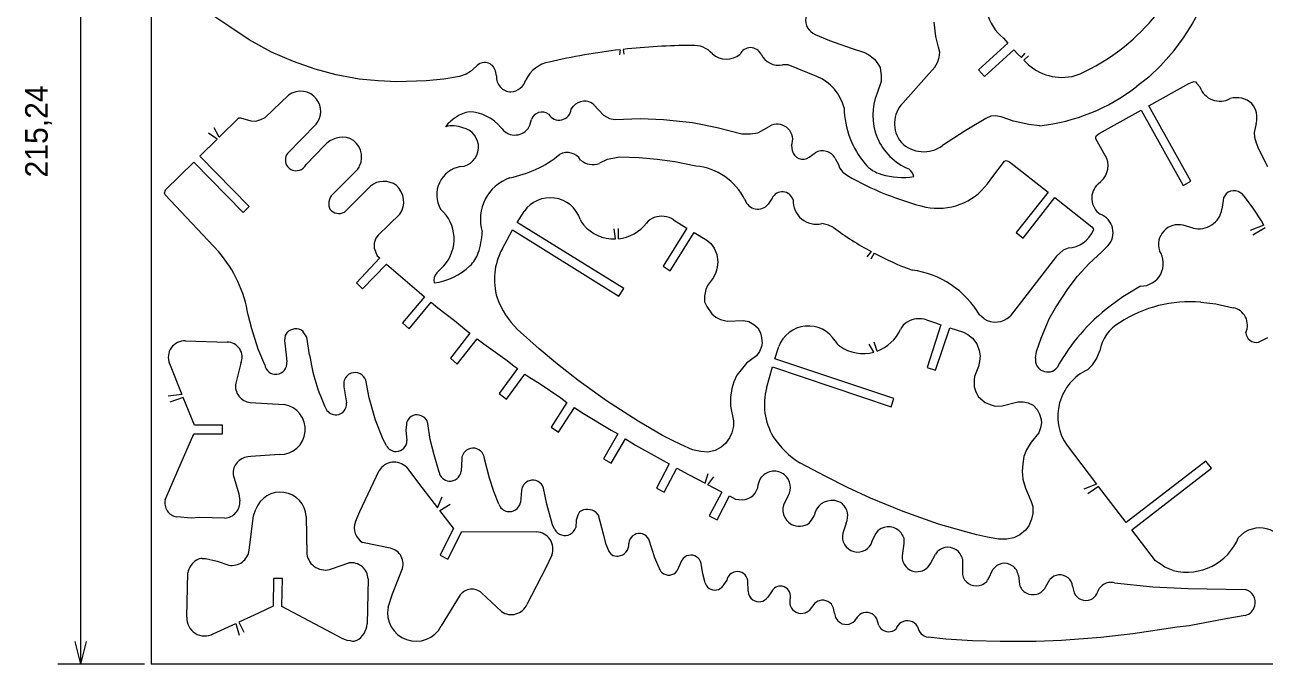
# Model space of a CAD drawing. Extents: x -78 to 327, y -11 to 277.
# Drawn here: x -78.3 to 159.8, y -11.2 to 111.5 of the extents above; entities that cross this region are included whole.
import ezdxf

# ---------------------------------------------------------------- set-up
doc = ezdxf.new("R2010")
doc.units = 0
doc.linetypes.add('CONTINUOUS1', pattern=[0])
doc.layers.get('0').update_dxf_attribs({"linetype": 'CONTINUOUS'})
doc.dimstyles.get("Standard").update_dxf_attribs({"dimtxt": 2.5, "dimasz": 2.5, "dimexe": 1.25, "dimexo": 0.625, "dimtad": 1, "dimcen": 2.5, "dimazin": 3, "dimtfac": 1, "dimtmove": 0, "dimatfit": 3})

# ---------------------------------------------------------------- blocks, each defined once
blk = doc.blocks.new('*D1')
at = {"color": 5, "linetype": 'CONTINUOUS1'}
for p, q in [((-55.37, 204.02), (-71.97, 204.02)), ((-67.59, 204.02), (-68.69, 199.65)), ((-67.59, 204.02), (-66.5, 199.65)), ((-67.59, -11.21), (-67.59, 204.02)), ((-67.59, -11.21), (-68.69, -6.84)), ((-67.59, -11.21), (-66.5, -6.84)), ((-55.37, -11.21), (-71.97, -11.21))]:
    blk.add_line(p, q, dxfattribs=at)
at = {"color": 7}
blk.add_text('215,24', height=4.322, rotation=90, dxfattribs=at).set_placement((-73.95, 82.23))

msp = doc.modelspace()

# ---------------------------------------------------------------- linework, layer by layer
at = {"layer": 'Offen', "color": 4, "linetype": 'CONTINUOUS'}
for p, q in [((-39.18, 111.295), (-42.262, 113.314)), ((96.607, 109.277), (96.288, 112.039)), ((-35.249, 108.639), (-39.18, 111.295)), ((73.445, 109.702), (76.207, 108.533)), ((-30.999, 106.302), (-35.249, 108.639)), ((76.207, 108.533), (80.351, 107.045)), ((97.138, 107.258), (96.607, 109.277)), ((97.351, 106.302), (97.138, 107.258)), ((110.42, 108.002), (104.788, 102.902)), ((109.57, 108.958), (110.42, 108.002)), ((-26.749, 104.495), (-30.999, 106.302)), ((35.955, 106.754), (35.88, 105.788)), ((36.557, 106.822), (36.708, 105.913)), ((80.351, 107.045), (82.901, 106.195)), ((82.901, 106.195), (83.751, 105.77)), ((83.751, 105.77), (84.813, 104.92)), ((84.813, 104.92), (85.451, 104.07)), ((96.926, 104.283), (97.245, 105.239)), ((97.245, 105.239), (97.351, 106.302)), ((105.957, 101.627), (111.588, 106.727)), ((111.588, 106.727), (112.332, 105.877)), ((112.332, 105.877), (113.076, 105.239)), ((113.076, 105.239), (113.718, 106.117)), ((113.468, 104.767), (114.377, 105.588)), ((141.338, 105.452), (139.745, 103.645)), ((-22.605, 103.008), (-26.749, 104.495)), ((-18.568, 101.945), (-22.605, 103.008)), ((7.251, 102.583), (6.401, 102.052)), ((8.313, 103.539), (7.251, 102.583)), ((12.245, 101.733), (12.032, 102.689)), ((68.238, 103.858), (67.176, 103.858)), ((73.763, 101.627), (68.238, 103.858)), ((85.451, 104.07), (85.876, 103.327)), ((85.876, 103.327), (86.088, 101.733)), ((94.801, 101.627), (96.395, 103.433)), ((96.395, 103.433), (96.926, 104.283)), ((104.788, 102.902), (105.957, 101.627)), ((139.745, 103.645), (137.513, 101.52)), ((-14.105, 101.095), (-18.568, 101.945)), ((-10.493, 100.777), (-14.105, 101.095)), ((-6.88, 100.564), (-10.493, 100.777)), ((-1.249, 100.777), (-6.88, 100.564)), ((2.151, 101.095), (-1.249, 100.777)), ((5.126, 101.627), (2.151, 101.095)), ((6.401, 102.052), (5.126, 101.627)), ((86.088, 100.67), (85.345, 98.439)), ((86.088, 101.733), (86.088, 100.67)), ((90.232, 96.527), (94.801, 101.627)), ((122.745, 101.627), (124.338, 102.158)), ((137.513, 101.52), (135.07, 99.608)), ((137.513, 95.995), (145.163, 100.245)), ((145.163, 100.245), (146.12, 100.67)), ((146.12, 100.67), (146.438, 100.564)), ((146.438, 100.564), (146.651, 100.352)), ((146.651, 100.352), (147.288, 99.608)), ((-32.168, 93.764), (-27.705, 98.014)), ((26.588, 95.358), (27.013, 95.889)), ((30.945, 96.208), (32.751, 94.189)), ((145.588, 81.545), (137.513, 95.995)), ((-37.268, 93.658), (-40.987, 89.992)), ((-37.268, 93.658), (-36.949, 93.658)), ((-36.949, 93.658), (-34.93, 93.127)), ((-34.93, 93.127), (-33.974, 93.02)), ((-33.974, 93.02), (-33.018, 93.339)), ((-33.018, 93.339), (-32.168, 93.764)), ((18.62, 92.277), (18.938, 93.339)), ((32.751, 94.189), (33.92, 93.552)), ((33.92, 93.552), (34.982, 93.339)), ((34.982, 93.339), (39.87, 93.552)), ((39.87, 93.552), (44.332, 93.339)), ((44.332, 93.339), (49.857, 92.808)), ((106.17, 93.552), (102.238, 91.214)), ((107.126, 93.977), (106.17, 93.552)), ((108.082, 94.083), (107.126, 93.977)), ((109.145, 93.87), (108.082, 94.083)), ((111.482, 93.02), (109.145, 93.87)), ((114.457, 92.383), (111.482, 93.02)), ((127.951, 90.683), (136.026, 95.145)), ((136.026, 95.145), (144.101, 80.695)), ((-41.425, 89.56), (-43.047, 90.765)), ((-40.987, 89.992), (-41.999, 91.763)), ((-22.393, 92.489), (-27.918, 86.858)), ((18.301, 91.639), (18.62, 92.277)), ((49.857, 92.808), (54.638, 91.852)), ((54.638, 91.852), (59.313, 90.577)), ((59.313, 90.577), (61.013, 90.577)), ((61.013, 90.577), (62.395, 90.789)), ((62.395, 90.789), (63.563, 91.427)), ((63.563, 91.427), (65.051, 92.277)), ((102.238, 91.214), (97.882, 88.345)), ((116.582, 92.17), (114.457, 92.383)), ((127.42, 90.258), (127.951, 90.683)), ((158.126, 92.595), (157.701, 90.895)), ((157.701, 90.895), (157.807, 89.939)), ((-44.705, 86.327), (-41.425, 89.56)), ((-24.305, 84.733), (-20.799, 88.345)), ((68.876, 88.345), (68.982, 87.389)), ((127.313, 89.939), (127.42, 90.258)), ((127.313, 89.62), (127.313, 89.939)), ((129.438, 85.902), (127.313, 89.62)), ((157.807, 89.939), (158.126, 88.877)), ((158.126, 88.877), (158.551, 87.708)), ((-35.249, 76.658), (-44.705, 86.327)), ((34.557, 85.902), (33.495, 85.689)), ((35.832, 86.114), (34.557, 85.902)), ((39.657, 86.008), (35.832, 86.114)), ((43.057, 85.689), (39.657, 86.008)), ((72.276, 86.114), (73.445, 86.964)), ((77.27, 85.902), (77.907, 84.733)), ((158.551, 87.708), (160.251, 84.308)), ((-51.293, 79.845), (-45.874, 85.158)), ((-45.874, 85.158), (-36.418, 75.489)), ((-14.53, 83.67), (-18.887, 79.314)), ((33.495, 85.689), (32.007, 84.945)), ((46.457, 85.264), (43.057, 85.689)), ((50.495, 84.414), (46.457, 85.264)), ((77.907, 84.733), (78.12, 84.095)), ((78.12, 84.095), (78.757, 83.245)), ((107.551, 82.395), (109.782, 85.37)), ((109.782, 85.37), (110.101, 85.477)), ((110.101, 85.477), (110.738, 85.264)), ((110.738, 85.264), (118.176, 79.42)), ((78.757, 83.245), (79.607, 82.608)), ((106.488, 81.014), (107.551, 82.395)), ((144.101, 80.695), (145.588, 81.545)), ((-51.505, 79.208), (-51.293, 79.845)), ((-51.399, 78.889), (-51.505, 79.208)), ((-41.093, 67.945), (-51.399, 78.889)), ((-16.974, 75.595), (-11.98, 80.589)), ((118.176, 79.42), (112.013, 71.664)), ((155.47, 78.995), (154.62, 79.527)), ((-36.418, 75.489), (-35.249, 76.658)), ((-19.843, 76.339), (-19.737, 76.127)), ((65.157, 78.252), (64.413, 77.083)), ((113.395, 70.602), (119.451, 78.358)), ((119.451, 78.358), (126.57, 72.727)), ((151.751, 77.827), (151.538, 76.127)), ((-6.349, 75.17), (-10.493, 71.133)), ((16.176, 73.577), (17.557, 75.702)), ((46.245, 74.108), (47.732, 73.152)), ((13.307, 68.477), (15.326, 72.195)), ((15.326, 72.195), (35.726, 59.445)), ((36.682, 60.933), (16.176, 73.577)), ((35.058, 70.437), (34.838, 72.389)), ((35.652, 70.475), (35.679, 72.414)), ((48.795, 72.514), (44.226, 65.183)), ((45.607, 64.333), (50.176, 71.664)), ((47.732, 73.152), (48.795, 72.514)), ((50.176, 71.664), (52.62, 70.177)), ((75.995, 73.045), (74.72, 73.364)), ((76.951, 72.62), (75.995, 73.045)), ((112.013, 71.664), (113.395, 70.602)), ((126.57, 72.727), (126.782, 72.408)), ((126.782, 72.408), (126.888, 72.089)), ((146.013, 72.514), (144.101, 73.045)), ((159.548, 73.103), (156.927, 72.018)), ((159.839, 72.579), (157.438, 71.147)), ((-10.918, 70.602), (-11.237, 69.645)), ((-11.237, 69.645), (-11.237, 68.689)), ((-10.493, 71.133), (-10.918, 70.602)), ((52.62, 70.177), (53.363, 69.539)), ((53.363, 69.539), (54.001, 68.689)), ((128.482, 67.945), (129.651, 69.114)), ((-10.174, 66.777), (-14.637, 61.995)), ((-11.237, 68.689), (-10.705, 67.202)), ((-10.705, 67.202), (-10.174, 66.777)), ((54.001, 68.689), (54.532, 67.414)), ((54.532, 67.414), (54.745, 66.033)), ((84.202, 67.99), (83.342, 67.002)), ((84.74, 67.702), (84.137, 66.57)), ((119.77, 67.095), (110.845, 55.62)), ((121.045, 68.264), (119.77, 67.095)), ((122.001, 68.689), (121.045, 68.264)), ((126.038, 65.714), (128.482, 67.945)), ((-13.468, 60.827), (-8.899, 65.608)), ((-8.899, 65.608), (-2.63, 60.189)), ((0.77, 63.908), (2.151, 65.289)), ((44.226, 65.183), (45.607, 64.333)), ((54.638, 64.97), (54.32, 64.014)), ((54.745, 66.033), (54.638, 64.97)), ((123.807, 63.27), (126.038, 65.714)), ((-14.637, 61.995), (-13.468, 60.827)), ((53.895, 63.058), (52.726, 61.464)), ((54.32, 64.014), (53.895, 63.058)), ((122.001, 60.933), (123.807, 63.27)), ((-2.63, 60.189), (-1.568, 59.339)), ((35.726, 59.445), (36.682, 60.933)), ((52.407, 60.72), (52.195, 59.445)), ((52.726, 61.464), (52.407, 60.72)), ((119.557, 57.214), (122.001, 60.933)), ((135.92, 61.358), (132.52, 59.339)), ((-1.568, 59.339), (-5.818, 54.345)), ((-4.543, 53.177), (-0.293, 58.277)), ((-0.293, 58.277), (0.982, 57.214)), ((0.982, 57.214), (4.17, 54.77)), ((52.195, 59.445), (52.195, 58.383)), ((52.195, 58.383), (52.62, 57.427)), ((52.62, 57.427), (53.576, 56.045)), ((118.388, 55.089), (119.557, 57.214)), ((132.52, 59.339), (130.076, 57.533)), ((147.501, 58.277), (150.37, 57.958)), ((150.37, 57.958), (153.663, 57.214)), ((-34.718, 53.177), (-35.462, 55.833)), ((53.576, 56.045), (54.32, 55.408)), ((54.32, 55.408), (55.276, 54.983)), ((55.276, 54.983), (56.551, 54.664)), ((94.801, 54.877), (96.501, 54.345)), ((105.851, 55.089), (105.001, 55.833)), ((116.795, 51.37), (118.388, 55.089)), ((-33.549, 49.245), (-34.718, 53.177)), ((-28.024, 52.433), (-28.343, 51.902)), ((-24.73, 52.433), (-24.943, 52.752)), ((-24.199, 51.583), (-24.73, 52.433)), ((-5.818, 54.345), (-4.543, 53.177)), ((4.17, 54.77), (6.082, 53.177)), ((6.082, 53.177), (7.145, 52.327)), ((20.426, 49.352), (16.282, 53.07)), ((56.551, 54.664), (59.632, 54.77)), ((59.632, 54.77), (60.695, 54.558)), ((60.695, 54.558), (61.651, 54.027)), ((61.651, 54.027), (62.395, 53.389)), ((62.395, 53.389), (62.926, 52.433)), ((62.926, 52.433), (63.138, 51.477)), ((97.563, 53.92), (94.907, 45.739)), ((96.501, 54.345), (97.563, 53.92)), ((96.501, 45.208), (99.263, 53.389)), ((99.263, 53.389), (101.92, 52.539)), ((101.92, 52.539), (102.77, 52.114)), ((-47.468, 50.839), (-39.499, 50.627)), ((-28.343, 51.902), (-28.449, 50.945)), ((-28.449, 50.945), (-28.13, 48.183)), ((-23.668, 48.183), (-24.199, 51.583)), ((7.145, 52.327), (3.426, 47.545)), ((4.701, 46.377), (8.526, 51.264)), ((8.526, 51.264), (9.801, 50.308)), ((9.801, 50.308), (14.263, 47.12)), ((63.138, 51.477), (63.245, 50.414)), ((63.245, 50.414), (63.138, 49.777)), ((84.719, 48.705), (83.817, 50.238)), ((85.302, 48.888), (84.759, 50.583)), ((102.77, 52.114), (103.62, 51.37)), ((103.62, 51.37), (104.47, 50.308)), ((104.47, 50.308), (104.895, 49.033)), ((115.945, 48.82), (116.795, 51.37)), ((158.551, 50.627), (160.357, 51.477)), ((-32.274, 46.27), (-33.549, 49.245)), ((-28.13, 48.183), (-28.024, 46.802)), ((23.932, 46.377), (20.426, 49.352)), ((62.182, 47.97), (60.27, 46.589)), ((62.713, 48.82), (62.182, 47.97)), ((63.138, 49.777), (62.713, 48.82)), ((65.688, 47.439), (66.432, 49.777)), ((104.895, 49.033), (105.107, 47.97)), ((105.107, 47.97), (105.001, 46.908)), ((115.732, 47.545), (115.945, 48.82)), ((127.42, 47.439), (128.057, 48.927)), ((-50.549, 46.483), (-48.158, 40.586)), ((-36.843, 46.589), (-37.799, 42.764)), ((3.426, 47.545), (4.701, 46.377)), ((16.282, 45.527), (12.776, 40.745)), ((14.263, 47.12), (15.326, 46.27)), ((15.326, 46.27), (16.282, 45.527)), ((27.863, 43.295), (23.932, 46.377)), ((59.207, 45.314), (58.357, 44.252)), ((60.27, 46.589), (59.207, 45.314)), ((64.095, 41.808), (65.263, 45.845)), ((65.263, 45.845), (88.001, 38.195)), ((88.532, 39.789), (65.688, 47.439)), ((94.907, 45.739), (96.501, 45.208)), ((104.788, 45.952), (104.045, 44.039)), ((105.001, 46.908), (104.788, 45.952)), ((125.72, 45.314), (126.676, 46.27)), ((126.676, 46.27), (127.42, 47.439)), ((-17.08, 42.977), (-17.08, 42.02)), ((-12.193, 39.895), (-12.83, 43.295)), ((14.157, 39.683), (17.663, 44.464)), ((17.663, 44.464), (18.62, 43.827)), ((18.62, 43.827), (20.426, 42.764)), ((33.388, 39.364), (27.863, 43.295)), ((57.826, 42.977), (57.401, 41.702)), ((58.357, 44.252), (57.826, 42.977)), ((104.045, 44.039), (103.938, 43.402)), ((103.938, 43.402), (103.938, 42.02)), ((-48.158, 40.586), (-50.838, 40.272)), ((-17.08, 42.02), (-16.549, 38.939)), ((12.776, 40.745), (14.157, 39.683)), ((20.426, 42.764), (24.57, 39.895)), ((57.401, 41.702), (57.188, 40.002)), ((103.938, 42.02), (104.257, 41.064)), ((104.257, 41.064), (104.788, 40.108)), ((-47.927, 40.014), (-50.516, 39.074)), ((-45.768, 34.689), (-47.927, 40.014)), ((-35.037, 39.045), (-28.555, 38.62)), ((-11.024, 35.645), (-12.193, 39.895)), ((25.738, 39.045), (22.763, 34.264)), ((24.57, 39.895), (25.738, 39.045)), ((39.445, 35.433), (33.388, 39.364)), ((57.188, 40.002), (57.188, 38.302)), ((57.188, 38.302), (57.72, 35.539)), ((88.001, 38.195), (88.532, 39.789)), ((104.788, 40.108), (106.063, 39.045)), ((106.063, 39.045), (107.02, 38.62)), ((107.02, 38.62), (107.976, 38.302)), ((107.976, 38.302), (109.357, 38.408)), ((109.357, 38.408), (112.332, 39.152)), ((112.332, 39.152), (113.395, 39.152)), ((113.395, 39.152), (114.351, 38.939)), ((114.351, 38.939), (115.307, 38.514)), ((115.307, 38.514), (116.051, 37.664)), ((-1.568, 36.177), (-2.205, 36.495)), ((-1.143, 35.645), (-1.568, 36.177)), ((24.145, 33.308), (27.226, 38.089)), ((27.226, 38.089), (28.607, 37.133)), ((28.607, 37.133), (34.238, 33.733)), ((116.051, 37.664), (116.476, 36.814)), ((116.476, 36.814), (116.795, 35.752)), ((116.795, 35.752), (116.901, 35.114)), ((-40.349, 34.689), (-45.768, 34.689)), ((-40.349, 32.989), (-40.349, 34.689)), ((-9.537, 31.927), (-11.024, 35.645)), ((-5.074, 34.795), (-5.18, 33.733)), ((-5.18, 33.733), (-4.968, 31.714)), ((-0.93, 35.008), (-1.143, 35.645)), ((-0.505, 31.927), (-0.93, 35.008)), ((22.763, 34.264), (24.145, 33.308)), ((34.238, 33.733), (35.513, 32.989)), ((44.12, 32.67), (39.445, 35.433)), ((57.72, 34.477), (57.401, 33.202)), ((57.72, 35.539), (57.72, 34.477)), ((116.688, 34.158), (116.37, 33.202)), ((116.901, 35.114), (116.688, 34.158)), ((-48.955, 25.977), (-45.874, 32.989)), ((-45.874, 32.989), (-40.349, 32.989)), ((-8.899, 30.758), (-9.537, 31.927)), ((0.238, 28.952), (-0.505, 31.927)), ((35.513, 32.989), (32.751, 28.208)), ((34.238, 27.358), (37.001, 32.033)), ((37.001, 32.033), (38.913, 30.864)), ((46.032, 31.714), (44.12, 32.67)), ((47.626, 30.97), (46.032, 31.714)), ((49.857, 29.908), (47.626, 30.97)), ((56.232, 31.183), (55.382, 30.439)), ((56.976, 32.245), (56.232, 31.183)), ((57.401, 33.202), (56.976, 32.245)), ((114.882, 31.395), (114.032, 29.908)), ((116.37, 33.202), (114.882, 31.395)), ((-29.405, 29.058), (-34.93, 28.633)), ((1.195, 25.658), (0.238, 28.952)), ((38.913, 30.864), (44.226, 27.889)), ((51.451, 29.589), (49.857, 29.908)), ((52.832, 29.483), (51.451, 29.589)), ((54.213, 29.802), (52.832, 29.483)), ((55.382, 30.439), (54.213, 29.802)), ((113.501, 28.633), (113.288, 27.252)), ((114.032, 29.908), (113.501, 28.633)), ((121.788, 30.758), (127.473, 23.373)), ((-5.074, 26.614), (-2.099, 22.683)), ((5.551, 28.208), (5.445, 25.87)), ((10.863, 24.489), (9.907, 28.208)), ((32.751, 28.208), (34.238, 27.358)), ((45.395, 27.252), (42.951, 22.577)), ((44.226, 27.889), (45.395, 27.252)), ((44.438, 21.833), (46.882, 26.402)), ((46.882, 26.402), (49.113, 25.233)), ((75.463, 24.808), (70.47, 27.464)), ((113.288, 27.252), (113.182, 25.87)), ((148.457, 27.783), (133.157, 15.989)), ((134.22, 14.608), (149.52, 26.402)), ((149.52, 26.402), (148.457, 27.783)), ((-51.399, 20.345), (-48.955, 25.977)), ((-38.33, 25.87), (-38.33, 25.127)), ((-38.33, 25.127), (-37.268, 21.514)), ((-13.999, 18.114), (-10.28, 25.977)), ((11.713, 21.939), (10.863, 24.489)), ((49.113, 25.233), (52.301, 23.533)), ((52.301, 23.533), (52.892, 25.414)), ((52.835, 23.248), (53.985, 24.76)), ((62.501, 23.214), (62.82, 24.17)), ((62.82, 24.17), (63.138, 24.702)), ((79.607, 22.683), (75.463, 24.808)), ((113.182, 25.87), (113.288, 24.277)), ((113.288, 24.277), (113.82, 22.577)), ((-37.268, 21.514), (-37.055, 20.133)), ((-2.099, 22.683), (0.929, 18.805)), ((12.67, 19.495), (11.713, 21.939)), ((17.026, 22.152), (16.813, 19.814)), ((21.913, 19.495), (21.276, 22.577)), ((42.951, 22.577), (44.438, 21.833)), ((55.488, 21.833), (52.835, 23.248)), ((55.488, 21.833), (53.045, 17.264)), ((84.07, 20.664), (79.607, 22.683)), ((113.82, 22.577), (114.882, 20.027)), ((127.473, 23.373), (125, 22.411)), ((127.851, 22.882), (125.801, 21.471)), ((133.157, 15.989), (127.851, 22.882)), ((0.929, 18.805), (1.831, 20.897)), ((1.347, 18.27), (3.335, 19.493)), ((22.976, 15.564), (21.913, 19.495)), ((54.638, 16.52), (56.976, 21.089)), ((56.976, 21.089), (58.145, 20.452)), ((58.145, 20.452), (59.42, 20.345)), ((68.238, 21.089), (67.601, 19.92)), ((90.338, 18.114), (84.07, 20.664)), ((114.882, 20.027), (115.201, 19.07)), ((115.201, 19.07), (115.201, 17.689)), ((-46.405, 16.839), (-49.168, 17.052)), ((-44.812, 16.945), (-46.405, 16.839)), ((-39.924, 16.839), (-44.812, 16.945)), ((-35.249, 10.677), (-34.399, 17.264)), ((-34.399, 17.264), (-33.974, 18.539)), ((-24.305, 17.158), (-24.199, 9.933)), ((-14.849, 16.095), (-13.999, 18.114)), ((3.957, 14.927), (1.347, 18.27)), ((27.863, 17.37), (27.545, 16.414)), ((28.182, 18.008), (27.863, 17.37)), ((31.795, 17.37), (31.37, 17.902)), ((32.751, 13.758), (31.795, 17.37)), ((53.045, 17.264), (54.638, 16.52)), ((72.701, 16.414), (73.232, 17.264)), ((97.138, 15.67), (90.338, 18.114)), ((115.201, 17.689), (114.988, 16.627)), ((3.957, 14.927), (1.407, 9.72)), ((23.401, 14.714), (22.976, 15.564)), ((27.545, 16.414), (27.438, 15.033)), ((72.276, 15.883), (72.701, 16.414)), ((79.395, 15.883), (78.757, 13.97)), ((84.92, 13.652), (85.557, 14.502)), ((102.345, 14.183), (97.138, 15.67)), ((113.82, 14.502), (112.757, 13.652)), ((114.457, 15.352), (113.82, 14.502)), ((114.988, 16.627), (114.457, 15.352)), ((138.788, 8.658), (134.22, 14.608)), ((156.638, 14.502), (155.788, 14.077)), ((158.02, 14.927), (156.638, 14.502)), ((-13.149, 12.058), (-13.468, 12.164)), ((-8.474, 11.102), (-13.149, 12.058)), ((2.895, 8.977), (5.551, 14.289)), ((5.551, 14.289), (19.895, 14.183)), ((33.282, 11.739), (32.751, 13.758)), ((42.632, 9.189), (41.463, 12.802)), ((84.388, 12.377), (84.92, 13.652)), ((90.445, 11.952), (90.126, 9.614)), ((90.445, 13.014), (90.445, 11.952)), ((104.47, 13.652), (102.345, 14.183)), ((106.17, 13.227), (104.47, 13.652)), ((108.613, 12.802), (106.17, 13.227)), ((110.207, 12.802), (108.613, 12.802)), ((111.588, 13.014), (110.207, 12.802)), ((112.757, 13.652), (111.588, 13.014)), ((155.788, 14.077), (154.726, 13.12)), ((1.407, 9.72), (2.895, 8.977)), ((22.87, 9.72), (21.701, 7.277)), ((33.813, 10.57), (33.282, 11.739)), ((34.345, 9.827), (33.813, 10.57)), ((95.545, 8.127), (96.501, 9.933)), ((-44.28, 9.083), (-43.643, 9.083)), ((-43.643, 9.083), (-41.412, 8.552)), ((-41.412, 8.552), (-39.18, 7.808)), ((-19.418, 7.064), (-16.124, 8.233)), ((-7.73, 2.283), (-5.818, 7.17)), ((21.701, 7.277), (18.088, 0.264)), ((43.376, 7.383), (42.632, 9.189)), ((47.838, 8.764), (46.882, 6.639)), ((51.876, 6.108), (51.557, 8.127)), ((101.707, 8.977), (101.707, 6.002)), ((139.32, 8.233), (138.788, 8.658)), ((139.851, 7.914), (139.32, 8.233)), ((140.595, 7.383), (139.851, 7.914)), ((142.188, 6.745), (140.595, 7.383)), ((-47.255, -2.18), (-47.043, 6.32)), ((-30.574, 5.258), (-30.68, -0.055)), ((-28.874, 5.258), (-30.574, 5.258)), ((-28.98, -0.161), (-28.874, 5.258)), ((-12.405, 5.152), (-12.618, -3.455)), ((52.301, 4.408), (51.876, 6.108)), ((56.445, 4.939), (55.488, 3.558)), ((60.588, 2.814), (60.482, 4.833)), ((106.701, 5.152), (107.551, 6.958)), ((112.438, 5.789), (112.651, 4.089)), ((117.645, 3.558), (118.495, 5.045)), ((13.201, -1.117), (9.376, 2.495)), ((65.051, 2.708), (64.307, 1.645)), ((122.851, 3.77), (123.17, 2.495)), ((130.926, 4.408), (138.257, 3.664)), ((138.257, 3.664), (145.057, 3.345)), ((145.057, 3.345), (156.001, 3.133)), ((-8.58, -0.267), (-7.73, 2.283)), ((5.232, 2.07), (1.62, -3.88)), ((73.338, 0.477), (72.276, -0.905)), ((-33.443, -1.436), (-37.249, -3.154)), ((-30.68, -0.055), (-33.443, -1.436)), ((-17.293, -6.323), (-28.98, -0.161)), ((77.163, -1.436), (76.951, -0.48)), ((156.001, -1.861), (152.282, -2.498)), ((-42.155, -5.367), (-37.799, -3.402)), ((-37.799, -3.402), (-37.202, -5.631)), ((-37.249, -3.154), (-36.302, -5.058)), ((85.663, -3.773), (85.238, -2.498)), ((142.932, -4.092), (134.432, -5.367)), ((145.27, -3.88), (142.932, -4.092)), ((152.282, -2.498), (145.27, -3.88)), ((-16.762, -6.536), (-17.293, -6.323)), ((-16.443, -6.642), (-16.762, -6.536)), ((-15.805, -6.748), (-16.443, -6.642)), ((-15.38, -6.855), (-15.805, -6.748)), ((-15.168, -6.855), (-15.38, -6.855)), ((-14.637, -6.642), (-15.168, -6.855)), ((98.52, -6.43), (95.12, -6.005)), ((103.62, -6.748), (98.52, -6.43)), ((108.932, -6.855), (103.62, -6.748)), ((115.838, -6.855), (108.932, -6.855)), ((120.726, -6.642), (115.838, -6.855)), ((128.27, -6.111), (120.726, -6.642)), ((134.432, -5.367), (128.27, -6.111))]:
    msp.add_line(p, q, dxfattribs=at)
for centre, radius, start, end in [((107.865, 138.383), 39.795, 294.45387, 345.15734), ((114.562, 129.461), 35.964, 318.11769, 356.95588), ((115.643, 116.331), 9.552, 159.41487, 230.51857), ((74.517, 112.416), 2.919, 92.28109, 248.44383), ((50.165, -15.45), 123.027, 90.19273, 96.35027), ((50.112, 102.821), 4.769, 41.52434, 94.33986), ((50.165, -15.45), 123.027, 96.63251, 103.0723), ((56.401, 109.065), 4.11, 228.58222, 309.12625), ((61.013, 104.92), 2.234, 25.34618, 154.65382), ((66.405, 107.538), 3.76, 206.22263, 281.82858), ((9.957, 102.171), 2.139, 14.02687, 140.22313), ((23.456, 98.294), 6.197, 100.38944, 154.21846), ((120.846, 111.29), 9.848, 221.48047, 281.11569), ((15.111, 101.523), 2.874, 175.82016, 267.93558), ((14.744, 101.904), 3.263, 274.62927, 343.71805), ((70.428, 93.494), 8.79, 13.66567, 67.70227), ((-25.374, 94.939), 3.859, 37.16942, 127.16942), ((95.56, 94.151), 11.079, 157.23143, 247.94889), ((112.512, 128.983), 37.037, 276.30894, 307.52079), ((151.157, 100.972), 4.102, 199.4274, 298.77707), ((-25.374, 94.939), 3.859, 320.58398, 37.16942), ((24.258, 95.572), 2.34, 210.01209, 354.74943), ((29.138, 94.083), 2.789, 49.63546, 139.63546), ((96.521, 96.049), 17.558, 181.5609, 219.67548), ((94.481, 92.568), 5.807, 137.0288, 218.13218), ((154.332, 93.119), 4.423, 48.27142, 105.73934), ((153.977, 93.68), 4.288, 345.34399, 39.71362), ((8.273, 87.789), 7.145, 99.94657, 144.30343), ((6.62, 86.323), 8.514, 40.49274, 87.18413), ((20.993, 92.607), 2.181, 55.37414, 160.38325), ((3.822, 87.278), 4.871, 66.50595, 106.11128), ((5.021, 88.057), 3.762, 274.83351, 78.62552), ((15.772, 93.551), 3.171, 212.40613, 322.91925), ((66.129, 89.499), 2.98, 337.22929, 111.20107), ((-17.325, 85.391), 4.56, 71.93964, 139.62186), ((-17.62, 86.151), 3.963, 334.45876, 64.45876), ((94.273, 93.347), 6.168, 225.03606, 305.8161), ((-26.005, 85.583), 2.299, 146.30993, 213.69007), ((10.833, 103.149), 21.338, 280.70057, 309.33322), ((25.819, 83.996), 3.026, 31.63243, 118.88044), ((71.085, 87.929), 2.171, 194.40093, 303.27655), ((74.834, 84.548), 2.787, 29.06251, 119.88927), ((125.51, 84.529), 4.161, 302.37697, 19.26502), ((-26.25, 85.698), 2.171, 219.80925, 309.80925), ((-26.25, 85.698), 2.171, 309.80925, 333.61043), ((-17.62, 86.151), 3.963, 321.23665, 334.45876), ((6.203, 78.919), 5.458, 99.10925, 210.77552), ((30.729, 88.258), 3.551, 228.89201, 291.09203), ((49.433, 72.726), 11.736, 26.33728, 84.80977), ((87.904, 89.044), 6.454, 220.65821, 254.64691), ((89.908, 81.872), 2.504, 12.05951, 53.41094), ((-9.412, 77.296), 4.176, 54.49161, 127.94614), ((17.641, 74.169), 8.504, 109.5521, 196.38618), ((108.41, 132.542), 57.645, 240.02253, 256.23559), ((90.258, 96.844), 14.6, 253.84184, 278.26779), ((97.064, 88.105), 11.794, 258.40898, 323.04214), ((130.288, 78.262), 3.751, 132.81026, 235.50903), ((-17.397, 77.194), 2.591, 125.0875, 199.27473), ((-9.745, 77.578), 4.163, 324.66534, 48.49855), ((67.113, 77.3), 2.175, 16.90568, 154.06634), ((153.803, 77.634), 2.061, 66.6642, 174.63713), ((125.516, 53.905), 39.074, 29.42746, 39.95093), ((22.555, 72.301), 6.045, 18.45028, 145.76631), ((62.424, 78.777), 2.613, 198.85245, 319.57895), ((73.708, 77.766), 4.517, 177.88303, 282.94071), ((-18.042, 77.489), 2.174, 218.79426, 299.43468), ((-3.587, 70.389), 7.677, 318.36646, 48.36646), ((31.217, 75.248), 3.105, 199.45603, 222.47149), ((43.512, 71.579), 3.114, 108.46837, 142.60699), ((43.948, 70.491), 4.285, 57.5825, 109.3779), ((126.893, 71.647), 3.745, 317.43579, 70.16318), ((147.099, 76.885), 4.504, 256.05514, 350.30189), ((-4.876, 72.328), 14.369, 341.34946, 357.77558), ((34.852, 78.254), 7.82, 220.72696, 271.50744), ((34.852, 78.254), 7.82, 275.87292, 322.28791), ((112.961, 121.026), 60.331, 233.35367, 241.53108), ((121.616, 74.455), 5.778, 273.81559, 335.83339), ((143.161, 69.344), 3.818, 75.75525, 198.10593), ((-59.572, 51.989), 24.414, 9.05823, 40.81036), ((2.795, 69.868), 6.315, 313.53356, 340.24375), ((24.041, 62.655), 12.211, 151.52547, 196.79555), ((112.961, 121.026), 60.331, 242.11071, 249.70849), ((135.921, 65.717), 4.359, 269.98192, 34.05913), ((-1.208, 73.915), 12.007, 276.91789, 314.07721), ((89.759, 46.94), 17.647, 30.26005, 82.57684), ((2.34, 62.442), 2.148, 136.96108, 191.99069), ((27.283, 64.515), 15.874, 199.84332, 226.13372), ((152.974, 27.421), 37.829, 127.25114, 151.03811), ((145.375, 33.733), 24.636, 85.04859, 123.20725), ((153.045, 53.883), 3.388, 334.66018, 79.48398), ((93.378, 50.846), 4.274, 70.55147, 122.48814), ((108.014, 58.493), 4.033, 237.56726, 314.57765), ((-26.291, 50.736), 2.425, 56.21082, 135.60146), ((72.112, 47.646), 6.066, 31.76152, 159.43716), ((82.662, 56.25), 7.821, 289.72939, 336.00894), ((92.739, 51.643), 3.261, 120.54084, 154.04038), ((135.726, 47.572), 7.788, 119.57828, 169.98653), ((158.093, 52.563), 1.99, 183.76084, 283.30069), ((-47.647, 47.698), 3.146, 86.72888, 202.72628), ((-39.488, 47.741), 2.885, 336.46472, 90.2167), ((80.082, 52.483), 3.258, 210.30839, 232.95869), ((11.576, 53.278), 35.61, 188.22567, 205.81539), ((82.662, 56.25), 7.821, 234.5013, 285.25512), ((-30.156, 46.588), 2.142, 188.53509, 275.71494), ((-30.156, 46.588), 2.142, 275.71494, 5.71494), ((118.061, 47.231), 2.35, 172.30111, 320.59436), ((129.863, 36.386), 9.842, 114.89356, 214.8795), ((-14.912, 42.555), 2.209, 109.58344, 168.99487), ((-14.912, 42.555), 2.209, 19.58344, 109.58344), ((-34.806, 42.102), 3.065, 167.52949, 265.68466), ((75.884, 38.654), 12.204, 165.02087, 210.50946), ((-29.297, 33.867), 4.811, 268.70465, 81.13613), ((-18.629, 38.74), 2.09, 275.46916, 5.46916), ((-18.629, 38.74), 2.09, 207.64499, 275.46916), ((-3.022, 34.603), 2.061, 66.6642, 156.6642), ((-3.022, 34.603), 2.061, 156.6642, 174.63713), ((-7.046, 31.7), 2.078, 270.39996, 0.39996), ((78.723, 40.994), 15.848, 212.58897, 238.61721), ((-35.061, 25.32), 3.316, 87.74876, 170.43896), ((-7.046, 31.7), 2.078, 206.94266, 270.39996), ((7.729, 28.102), 2.181, 92.7927, 177.2073), ((7.729, 28.102), 2.181, 2.7927, 92.7927), ((-7.43, 24.274), 3.32, 44.80555, 149.15657), ((3.304, 26.082), 2.151, 191.37221, 264.3526), ((3.304, 26.082), 2.151, 264.3526, 354.3526), ((19.194, 21.933), 2.179, 107.18407, 174.23711), ((19.194, 21.933), 2.179, 17.18407, 107.18407), ((65.553, 22.704), 3.134, 50.3914, 140.3914), ((65.553, 22.704), 3.134, 328.98617, 50.3914), ((-29.284, 16.837), 4.989, 3.68746, 160.05234), ((59.321, 23.54), 3.196, 271.76414, 354.14504), ((-48.709, 19.765), 2.752, 167.81917, 260.40978), ((-40.076, 19.868), 3.032, 272.87468, 5.01569), ((14.697, 20.24), 2.159, 200.16589, 258.63152), ((14.697, 20.24), 2.159, 258.63152, 348.63152), ((70.383, 18.416), 3.163, 151.5988, 241.5988), ((76.668, 16.748), 3.474, 81.46408, 171.46408), ((76.668, 16.748), 3.474, 55.204, 81.46408), ((76.407, 17.219), 3.273, 335.89948, 46.72038), ((29.707, 15.882), 2.616, 50.5388, 125.6429), ((-11.876, 14.932), 3.193, 158.62586, 240.09212), ((25.357, 15.674), 2.178, 206.13841, 252.88956), ((25.357, 15.674), 2.178, 252.88956, 342.88956), ((70.383, 18.416), 3.163, 241.5988, 306.77103), ((87.482, 12.054), 3.114, 38.18705, 128.18705), ((158.638, 8.891), 6.067, 349.7129, 95.84779), ((19.788, 10.889), 3.295, 339.22775, 88.15239), ((35.433, 11.755), 2.215, 275.08041, 5.08041), ((39.668, 11.848), 2.033, 117.98336, 177.07425), ((39.668, 11.848), 2.033, 27.98336, 117.98336), ((81.591, 13.237), 2.927, 165.48142, 255.48142), ((81.591, 13.237), 2.927, 255.48142, 342.91355), ((87.482, 12.054), 3.114, 17.95792, 38.18705), ((144.731, 17.26), 10.818, 256.40529, 337.49907), ((-38.561, 11.088), 3.338, 259.31712, 352.92156), ((-20.618, 10.483), 3.623, 188.73113, 289.34135), ((-8.794, 8.022), 3.096, 344.02629, 84.06558), ((35.433, 11.755), 2.215, 240.57667, 275.08041), ((49.569, 7.696), 2.034, 102.2147, 148.33014), ((49.569, 7.696), 2.034, 12.2147, 102.2147), ((92.982, 9.405), 2.864, 175.81397, 265.81397), ((98.901, 8.347), 2.876, 56.54431, 146.54431), ((98.901, 8.347), 2.876, 12.64026, 56.54431), ((-43.459, 5.641), 3.647, 121.08902, 169.262), ((-44.227, 6.974), 2.11, 91.45625, 121.94224), ((-15.667, 5), 3.265, 2.65711, 98.05454), ((45.319, 7.908), 2.013, 195.11014, 230.9376), ((92.982, 9.405), 2.864, 265.81397, 333.48576), ((109.779, 5.471), 2.678, 56.28499, 146.28499), ((109.779, 5.471), 2.678, 6.81778, 56.28499), ((45.319, 7.908), 2.013, 230.9376, 320.9376), ((58.454, 4.514), 2.053, 98.92298, 168.06215), ((58.454, 4.514), 2.053, 8.92298, 98.92298), ((104.367, 6.532), 2.712, 191.28466, 281.28466), ((104.367, 6.532), 2.712, 281.28466, 329.39556), ((120.394, 3.455), 2.477, 50.0683, 140.0683), ((120.394, 3.455), 2.477, 7.304, 50.0683), ((7.511, 0.269), 2.905, 50.04323, 141.6688), ((54.147, 4.929), 1.918, 195.75182, 224.38534), ((54.147, 4.929), 1.918, 224.38534, 314.38534), ((62.629, 2.807), 2.041, 179.80498, 235.30064), ((66.769, 1.852), 1.92, 80.62259, 153.52157), ((66.769, 1.852), 1.92, 350.62259, 80.62259), ((115.256, 4.838), 2.71, 196.04662, 286.04662), ((115.256, 4.838), 2.71, 286.04662, 331.80846), ((125.4, 3.452), 2.426, 203.21198, 293.21198), ((130.241, 1.722), 2.772, 75.68847, 168.3223), ((155.363, 0.636), 2.577, 345.67728, 75.67728), ((15.063, 1.631), 3.32, 235.87857, 335.68293), ((62.629, 2.807), 2.041, 235.30064, 325.30064), ((70.792, 0.793), 2.255, 160.68478, 221.16083), ((74.848, -1.123), 2.199, 107.00788, 133.33916), ((74.848, -1.123), 2.199, 17.00788, 107.00788), ((125.4, 3.452), 2.426, 293.21198, 331.20261), ((-43.816, -2.35), 3.444, 177.15842, 298.83081), ((-3.223, -1.346), 5.465, 168.61837, 332.37673), ((70.792, 0.793), 2.255, 221.16083, 311.16083), ((79.399, -1.331), 2.238, 182.69649, 238.54072), ((83.273, -3.455), 2.186, 115.9423, 154.0577), ((83.273, -3.455), 2.186, 25.9423, 115.9423), ((155.363, 0.636), 2.577, 284.32272, 345.67728), ((-16.329, -3.337), 3.713, 297.1203, 358.18481), ((79.399, -1.331), 2.238, 238.54072, 328.54072), ((87.538, -2.916), 2.061, 204.57818, 223.5137), ((87.538, -2.916), 2.061, 223.5137, 313.5137), ((91.128, -5.161), 2.297, 120.77283, 160.9392), ((91.128, -5.161), 2.297, 30.77283, 120.77283), ((95.332, -3.773), 2.241, 185.44033, 264.55967)]:
    msp.add_arc(centre, radius, start, end, dxfattribs=at)
at = {"layer": 'SchneidenUhrzeiger', "color": 93, "linetype": 'CONTINUOUS'}
for p in [(-54.055, 204.023), (327.116, -11.214)]:
    msp.add_line(p, (-54.055, -11.214), dxfattribs=at)

# ---------------------------------------------------------------- dimensions: what is measured, and where the dimension line sits
dim = msp.add_linear_dim(base=(-67.47, 87.628), p1=(-54.055, 204.023), p2=(-54.055, -11.214), angle=90, dimstyle='Standard', override={"dimdec": 2, "dimtdec": 2})
dim.commit()
dim.dimension.update_dxf_attribs({"geometry": '*D1', "text_midpoint": (-67.47, 87.628)})

doc.saveas('drawing.dxf')
